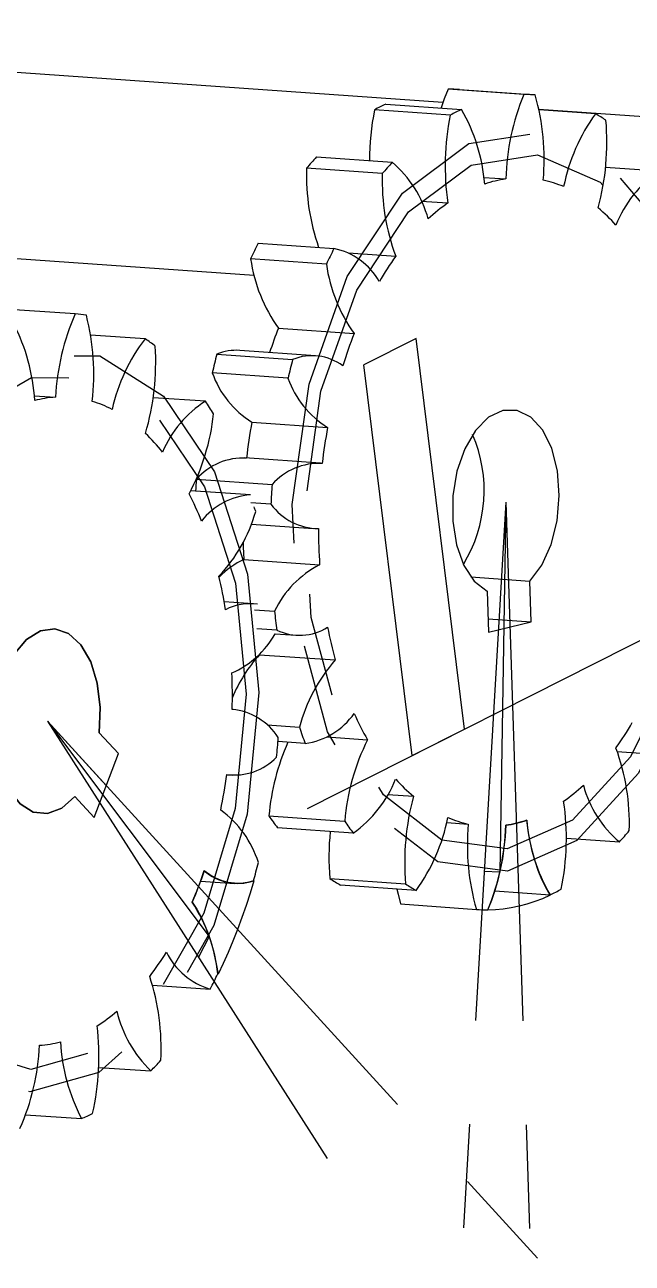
# Model space of a CAD drawing. Header units: millimetres. Extents: x -1795330 to -1787343, y -899964 to -866814.
# Drawn here: x -1787594.07 to -1787579.2, y -899788.27 to -899757.97 of the extents above; entities that cross this region are included whole.
import ezdxf

# ---------------------------------------------------------------- set-up
doc = ezdxf.new("R2010")
doc.units = ezdxf.units.MM
doc.linetypes.add('CENTERX2', pattern=[20.32, 12.7, -2.54, 2.54, -2.54])

msp = doc.modelspace()

# ---------------------------------------------------------------- linework, layer by layer
at = {"color": 7, "linetype": 'Continuous', "lineweight": 25}
for p, q in [((-1787583.839, -899759.878), (-1787610.828, -899757.974)), ((-1787581.859, -899759.68), (-1787583.713, -899759.549)), ((-1787583.434, -899759.558), (-1787581.58, -899759.689)), ((-1787583.656, -899760.184), (-1787585.51, -899760.054)), ((-1787585.236, -899759.913), (-1787583.383, -899760.043)), ((-1787578.921, -899760.225), (-1787581.489, -899760.044)), ((-1787580.104, -899760.152), (-1787581.486, -899760.054)), ((-1787586.933, -899761.207), (-1787585.079, -899761.338)), ((-1787585.321, -899761.615), (-1787587.175, -899761.484)), ((-1787578.565, -899761.553), (-1787579.857, -899761.462)), ((-1787582.834, -899761.709), (-1787582.299, -899761.746)), ((-1787584.366, -899762.287), (-1787583.716, -899762.333)), ((-1787599.288, -899763.339), (-1787588.459, -899764.103)), ((-1787588.357, -899763.316), (-1787586.503, -899763.446)), ((-1787586.69, -899763.833), (-1787588.544, -899763.702)), ((-1787586.15, -899763.555), (-1787584.994, -899763.636)), ((-1787592.836, -899765.046), (-1787594.703, -899764.921)), ((-1787591.125, -899765.656), (-1787592.459, -899765.567)), ((-1787587.862, -899765.398), (-1787586.008, -899765.528)), ((-1787589.37, -899766.031), (-1787587.516, -899766.162)), ((-1787586.953, -899766.07), (-1787588.807, -899765.94)), ((-1787587.629, -899766.62), (-1787589.483, -899766.489)), ((-1787593.839, -899767.049), (-1787593.319, -899767.083)), ((-1787589.648, -899767.182), (-1787590.928, -899767.097)), ((-1787588.513, -899767.693), (-1787586.659, -899767.824)), ((-1787586.83, -899768.701), (-1787588.683, -899768.57)), ((-1787589.872, -899769.089), (-1787588.018, -899769.219)), ((-1787588.548, -899769.475), (-1787590.012, -899769.377)), ((-1787588.046, -899769.704), (-1787588.541, -899769.669)), ((-1787588.526, -899770.189), (-1787587.012, -899770.296)), ((-1787588.709, -899771.053), (-1787586.855, -899771.184)), ((-1787583.156, -899771.482), (-1787581.709, -899771.584)), ((-1787581.676, -899772.579), (-1787581.709, -899771.584)), ((-1787582.755, -899771.833), (-1787582.722, -899772.829)), ((-1787588.482, -899772.137), (-1787589.19, -899772.089)), ((-1787588.452, -899772.284), (-1787587.961, -899772.319)), ((-1787582.733, -899772.505), (-1787581.676, -899772.579)), ((-1787587.901, -899772.782), (-1787588.393, -899772.748)), ((-1787582.722, -899772.829), (-1787581.676, -899772.579)), ((-1787587.945, -899772.872), (-1787587.441, -899772.908)), ((-1787588.327, -899773.383), (-1787586.473, -899773.513)), ((-1787588.967, -899774.722), (-1787588.995, -899774.72)), ((-1787591.779, -899775.803), (-1787592.247, -899775.291)), ((-1787591.779, -899775.803), (-1787592.247, -899775.291)), ((-1787588.142, -899775.101), (-1787587.349, -899775.157)), ((-1787587.208, -899775.555), (-1787587.875, -899775.508)), ((-1787586.678, -899775.395), (-1787585.682, -899775.465)), ((-1787592.376, -899777.363), (-1787591.779, -899775.803)), ((-1787592.376, -899777.363), (-1787591.779, -899775.803)), ((-1787579.573, -899775.752), (-1787578.095, -899775.856)), ((-1787589.126, -899776.32), (-1787588.99, -899776.329)), ((-1787585.186, -899776.803), (-1787584.56, -899776.848)), ((-1787592.844, -899776.85), (-1787592.376, -899777.363)), ((-1787592.844, -899776.85), (-1787592.376, -899777.363)), ((-1787588.096, -899777.326), (-1787586.243, -899777.457)), ((-1787586.034, -899777.749), (-1787587.888, -899777.618)), ((-1787583.744, -899777.488), (-1787583.217, -899777.526)), ((-1787580.816, -899777.873), (-1787579.52, -899777.964)), ((-1787589.768, -899778.921), (-1787588.933, -899778.977)), ((-1787586.604, -899778.861), (-1787584.75, -899778.992)), ((-1787584.494, -899779.151), (-1787586.348, -899779.02)), ((-1787582.571, -899779.163), (-1787581.216, -899779.259)), ((-1787584.872, -899779.482), (-1787583.018, -899779.613)), ((-1787590.946, -899781.468), (-1787589.537, -899781.562)), ((-1787592.261, -899783.48), (-1787590.987, -899783.565)), ((-1787594.052, -899784.639), (-1787592.684, -899784.73))]:
    msp.add_line(p, q, dxfattribs=at)
at = {"color": 7, "linetype": 'Continuous'}
for p, q in [((-1787584.494, -899765.645), (-1787585.776, -899766.292)), ((-1787583.306, -899775.202), (-1787584.494, -899765.645)), ((-1787584.588, -899775.849), (-1787585.776, -899766.292)), ((-1787593.513, -899775.011), (-1787592.077, -899776.583)), ((-1787584.588, -899775.849), (-1787583.306, -899775.202))]:
    msp.add_line(p, q, dxfattribs=at)
at = {"color": 7, "linetype": 'CENTERX2'}
for p, q in [((-1787587.151, -899777.142), (-1787569.205, -899768.089)), ((-1787582.299, -899769.651), (-1787583.351, -899787.73)), ((-1787582.299, -899769.651), (-1787582.447, -899778.703)), ((-1787582.299, -899769.651), (-1787580.722, -899817.686)), ((-1787593.513, -899775.011), (-1787570.926, -899799.756)), ((-1787593.513, -899775.011), (-1787589.557, -899780.277)), ((-1787593.513, -899775.011), (-1787586.125, -899786.556)), ((-1787582.447, -899778.703), (-1787582.825, -899778.69)), ((-1787589.557, -899780.277), (-1787589.819, -899780.784))]:
    msp.add_line(p, q, dxfattribs=at)
at = {"color": 7, "linetype": 'Continuous', "lineweight": 25, "flags": 128}
for points in [[(-1787583.713, -899759.549), (-1787583.805, -899759.783), (-1787583.882, -899760.008)], [(-1787581.709, -899771.584), (-1787581.415, -899771.193), (-1787581.187, -899770.688), (-1787581.042, -899770.106), (-1787580.989, -899769.491), (-1787581.034, -899768.887), (-1787581.172, -899768.34), (-1787581.394, -899767.89), (-1787581.683, -899767.571), (-1787582.018, -899767.406), (-1787582.373, -899767.407), (-1787582.723, -899767.574), (-1787583.041, -899767.895), (-1787583.305, -899768.346), (-1787583.494, -899768.894), (-1787583.595, -899769.498), (-1787583.599, -899770.113), (-1787583.508, -899770.694), (-1787583.326, -899771.198), (-1787583.069, -899771.587), (-1787582.755, -899771.833)], [(-1787592.844, -899776.85), (-1787593.166, -899777.139), (-1787593.515, -899777.27), (-1787593.863, -899777.234), (-1787594.186, -899777.033), (-1787594.458, -899776.683), (-1787594.661, -899776.208), (-1787594.778, -899775.645), (-1787594.802, -899775.035), (-1787594.73, -899774.423), (-1787594.568, -899773.854), (-1787594.328, -899773.372), (-1787594.028, -899773.01), (-1787593.689, -899772.797), (-1787593.338, -899772.748), (-1787592.999, -899772.866), (-1787592.698, -899773.143), (-1787592.458, -899773.559), (-1787592.296, -899774.082), (-1787592.224, -899774.674), (-1787592.247, -899775.291)], [(-1787592.247, -899775.291), (-1787592.224, -899774.674), (-1787592.296, -899774.082), (-1787592.458, -899773.559), (-1787592.698, -899773.143), (-1787592.999, -899772.866), (-1787593.338, -899772.748), (-1787593.689, -899772.797), (-1787594.028, -899773.01), (-1787594.328, -899773.372), (-1787594.568, -899773.854), (-1787594.73, -899774.423), (-1787594.802, -899775.035), (-1787594.778, -899775.645), (-1787594.661, -899776.208), (-1787594.458, -899776.683), (-1787594.186, -899777.033), (-1787593.863, -899777.234), (-1787593.515, -899777.27), (-1787593.166, -899777.139), (-1787592.844, -899776.85)], [(-1787584.966, -899779.117), (-1787584.937, -899779.244), (-1787584.872, -899779.482)]]:
    msp.add_lwpolyline(points, dxfattribs=at)
at = {"color": 7, "linetype": 'CENTERX2', "flags": 128}
for points in [[(-1787577.21, -899771.083), (-1787577.891, -899773.912), (-1787579.05, -899776.279), (-1787580.56, -899777.928), (-1787582.26, -899778.68), (-1787583.963, -899778.453), (-1787585.486, -899777.273), (-1787586.664, -899775.267), (-1787587.369, -899772.652), (-1787587.524, -899769.712), (-1787587.114, -899766.765), (-1787586.181, -899764.132), (-1787584.828, -899762.096), (-1787583.201, -899760.879), (-1787581.476, -899760.613), (-1787579.84, -899761.326), (-1787578.471, -899762.941), (-1787577.517, -899765.284), (-1787577.081, -899768.099), (-1787577.21, -899771.083)], [(-1787577.517, -899770.997), (-1787578.157, -899773.655), (-1787579.246, -899775.879), (-1787580.665, -899777.429), (-1787582.262, -899778.135), (-1787583.863, -899777.922), (-1787585.294, -899776.813), (-1787586.401, -899774.928), (-1787587.063, -899772.471), (-1787587.209, -899769.708), (-1787586.823, -899766.939), (-1787585.947, -899764.464), (-1787584.676, -899762.551), (-1787583.147, -899761.408), (-1787581.526, -899761.158), (-1787579.989, -899761.828), (-1787578.702, -899763.346), (-1787577.805, -899765.547), (-1787577.395, -899768.193), (-1787577.517, -899770.997)], [(-1787589.428, -899768.906), (-1787588.621, -899771.413), (-1787588.345, -899774.31), (-1787588.628, -899777.283), (-1787589.441, -899780.01), (-1787590.695, -899782.195), (-1787592.255, -899783.601), (-1787593.951, -899784.077), (-1787595.599, -899783.57), (-1787597.021, -899782.135), (-1787598.064, -899779.929), (-1787598.613, -899777.189), (-1787598.609, -899774.214), (-1787598.053, -899771.324), (-1787597.005, -899768.835), (-1787595.579, -899767.014), (-1787593.929, -899766.06), (-1787592.233, -899766.076), (-1787590.677, -899767.06), (-1787589.428, -899768.906)], [(-1787589.674, -899769.274), (-1787588.916, -899771.63), (-1787588.656, -899774.353), (-1787588.923, -899777.146), (-1787589.687, -899779.708), (-1787590.865, -899781.762), (-1787592.331, -899783.083), (-1787593.924, -899783.53), (-1787595.473, -899783.054), (-1787596.81, -899781.706), (-1787597.789, -899779.632), (-1787598.305, -899777.058), (-1787598.302, -899774.262), (-1787597.779, -899771.547), (-1787596.795, -899769.207), (-1787595.454, -899767.496), (-1787593.904, -899766.6), (-1787592.311, -899766.615), (-1787590.848, -899767.54), (-1787589.674, -899769.274)]]:
    msp.add_lwpolyline(points, dxfattribs=at)
at = {"color": 7, "linetype": 'Continuous', "flags": 128}
for points in [[(-1787582.3, -899777.556), (-1787582.315, -899777.831), (-1787582.343, -899778.104), (-1787582.382, -899778.375), (-1787582.433, -899778.641), (-1787582.495, -899778.902), (-1787582.568, -899779.155), (-1787582.651, -899779.399), (-1787582.745, -899779.634)], [(-1787581.784, -899777.433), (-1787581.848, -899777.454), (-1787581.912, -899777.473), (-1787581.977, -899777.491), (-1787582.041, -899777.507), (-1787582.106, -899777.522), (-1787582.171, -899777.535), (-1787582.235, -899777.546), (-1787582.3, -899777.556)], [(-1787581.21, -899779.268), (-1787581.318, -899779.081), (-1787581.416, -899778.88), (-1787581.504, -899778.665), (-1787581.582, -899778.438), (-1787581.649, -899778.2), (-1787581.706, -899777.952), (-1787581.751, -899777.696), (-1787581.784, -899777.433)], [(-1787589.678, -899778.667), (-1787589.712, -899778.765), (-1787589.747, -899778.864), (-1787589.783, -899778.961), (-1787589.819, -899779.058), (-1787589.856, -899779.153), (-1787589.894, -899779.248), (-1787589.933, -899779.342), (-1787589.972, -899779.436)], [(-1787588.468, -899778.915), (-1787588.624, -899778.956), (-1787588.78, -899778.977), (-1787588.936, -899778.976), (-1787589.091, -899778.955), (-1787589.243, -899778.913), (-1787589.392, -899778.851), (-1787589.538, -899778.769), (-1787589.678, -899778.667)], [(-1787588.468, -899778.915), (-1787588.558, -899779.22), (-1787588.655, -899779.52), (-1787588.756, -899779.815), (-1787588.863, -899780.104), (-1787588.976, -899780.388), (-1787589.093, -899780.666), (-1787589.215, -899780.937), (-1787589.342, -899781.202)], [(-1787589.972, -899779.436), (-1787589.859, -899779.61), (-1787589.756, -899779.801), (-1787589.661, -899780.006), (-1787589.576, -899780.224), (-1787589.501, -899780.454), (-1787589.437, -899780.694), (-1787589.384, -899780.945), (-1787589.342, -899781.202)], [(-1787581.21, -899779.268), (-1787581.4, -899779.352), (-1787581.591, -899779.425), (-1787581.783, -899779.488), (-1787581.975, -899779.539), (-1787582.167, -899779.579), (-1787582.36, -899779.609), (-1787582.552, -899779.627), (-1787582.745, -899779.634)]]:
    msp.add_lwpolyline(points, dxfattribs=at)
at = {"color": 7, "linetype": 'Continuous', "lineweight": 25}
for centre, radius, start, end in [((-1787583.682, -899762.848), 3.299, 85.6841, 90.5272), ((-1787576.434, -899761.915), 5.867, 157.605, 178.3506), ((-1787581.828, -899762.979), 3.299, 85.6841, 90.5272), ((-1787587.096, -899761.267), 5.737, 354.8986, 15.9597), ((-1787579.365, -899761.305), 6.272, 168.4872, 179.9401), ((-1787583.342, -899763.929), 4.441, 115.2564, 119.2285), ((-1787581.488, -899764.06), 4.441, 115.2564, 119.2285), ((-1787587.161, -899762.22), 4.36, 4.6075, 29.9409), ((-1787577.603, -899761.427), 6.18, 168.4022, 188.4356), ((-1787576.394, -899762.832), 4.578, 144.1582, 168.6747), ((-1787582.165, -899763.771), 4.164, 56.2003, 60.3466), ((-1787586.033, -899760.842), 6.208, 344.9387, 4.9107), ((-1787581.341, -899766.332), 7.585, 137.4971, 140.277), ((-1787579.487, -899766.463), 7.585, 137.4971, 140.277), ((-1787586.886, -899763.461), 2.788, 15.3348, 49.5964), ((-1787581.787, -899761.654), 5.39, 178.2017, 199.1262), ((-1787579.981, -899761.788), 5.343, 178.1495, 200.2436), ((-1787576.831, -899763.986), 2.987, 125.4835, 158.1856), ((-1787581.892, -899764.597), 2.88, 98.1276, 108.6959), ((-1787581.957, -899764.488), 2.771, 67.1757, 78.0179), ((-1787581.067, -899766.091), 4.597, 125.1721, 132.907), ((-1787582.783, -899765.723), 4.267, 41.8437, 49.9726), ((-1787577.621, -899768.737), 12.028, 153.2079, 155.2522), ((-1787575.767, -899768.868), 12.028, 153.2079, 155.2522), ((-1787586.85, -899765.085), 1.675, 29.6586, 78.0674), ((-1787584.769, -899763.169), 3.812, 188.0369, 215.7717), ((-1787578.697, -899768.141), 7.742, 144.4186, 149.8822), ((-1787582.915, -899763.3), 3.812, 188.0369, 215.7717), ((-1787598.463, -899767.426), 4.642, 3.2046, 27.3835), ((-1787587.536, -899767.377), 5.79, 156.2544, 177.092), ((-1787593.062, -899768.252), 3.214, 81.0663, 85.9721), ((-1787598.337, -899766.53), 5.954, 353.6736, 14.1237), ((-1787577.459, -899769.53), 11.194, 158.3369, 161.5713), ((-1787575.52, -899769.693), 11.285, 158.3454, 162.595), ((-1787587.667, -899768.326), 4.369, 142.3345, 167.5225), ((-1787593.579, -899769.315), 4.406, 52.1741, 56.1497), ((-1787597.122, -899766.216), 6.256, 343.7108, 3.4906), ((-1787573.935, -899770.08), 15.957, 165.3006, 166.9937), ((-1787588.889, -899767.208), 1.271, 86.2818, 112.2091), ((-1787572.081, -899770.211), 15.957, 165.3006, 166.9937), ((-1787587.04, -899767.333), 1.264, 53.4842, 112.1449), ((-1787587.278, -899765.706), 2.339, 199.5514, 238.1379), ((-1787585.425, -899765.837), 2.339, 199.5514, 238.1379), ((-1787593.143, -899769.771), 2.693, 93.7473, 104.7482), ((-1787593.228, -899769.896), 2.828, 62.7279, 73.3762), ((-1787588.159, -899769.509), 2.762, 122.6092, 156.9336), ((-1787595.983, -899771.454), 7.641, 31.2361, 33.9902), ((-1787594.8, -899766.919), 5.381, 331.9987, 353.8888), ((-1787575.162, -899770.142), 13.574, 169.6056, 173.3627), ((-1787594.299, -899771.294), 4.601, 38.5414, 46.2377), ((-1787573.309, -899770.273), 13.574, 169.6056, 173.3627), ((-1787586.273, -899769.371), 3.445, 328.439, 23.4891), ((-1787588.723, -899770.107), 1.535, 87.1067, 138.4677), ((-1787586.869, -899770.238), 1.535, 87.1067, 138.4677), ((-1787572.526, -899770.341), 17.391, 175.8711, 176.8502), ((-1787570.679, -899770.471), 17.384, 175.8709, 177.47), ((-1787597.018, -899773.017), 7.831, 21.7396, 27.1375), ((-1787588.441, -899771.109), 1.638, 93.765, 142.6992), ((-1787600.354, -899773.408), 12.444, 16.4508, 17.0106), ((-1787586.872, -899768.841), 1.457, 216.3027, 269.5248), ((-1787592.082, -899768.844), 3.807, 316.5021, 344.1397), ((-1787573.493, -899770.302), 13.391, 179.9847, 183.776), ((-1787575.493, -899770.178), 13.245, 182.0084, 183.7861), ((-1787587.854, -899772.868), 2.007, 115.2104, 136.6707), ((-1787585.699, -899773.415), 2.513, 117.3795, 154.1379), ((-1787600.464, -899774.117), 11.455, 9.2036, 13.3921), ((-1787588.561, -899773.389), 1.254, 81.5235, 118.3483), ((-1787572.528, -899770.58), 15.53, 186.4284, 188.1524), ((-1787587.346, -899771.63), 1.279, 244.2844, 302.4604), ((-1787576.019, -899770.657), 10.837, 190.9143, 195.2802), ((-1787589.913, -899771.763), 2.259, 293.7939, 330.598), ((-1787585.656, -899775.808), 3.607, 137.7602, 157.5961), ((-1787583.446, -899776.181), 4.035, 138.6013, 165.2956), ((-1787602.762, -899774.382), 13.772, 358.5899, 2.2944), ((-1787589.143, -899776.232), 1.518, 32.8598, 84.3923), ((-1787587.465, -899773.787), 1.787, 278.2944, 324.6256), ((-1787579.383, -899771.864), 7.256, 204.0501, 209.7554), ((-1787576.535, -899771.544), 11.402, 198.4775, 200.5959), ((-1787585.901, -899771.161), 7.742, 324.4186, 329.8822), ((-1787582.505, -899777.816), 5.613, 155.9093, 174.9916), ((-1787605.442, -899774.215), 17.614, 354.5374, 356.1155), ((-1787580.749, -899777.928), 5.513, 153.4625, 175.0934), ((-1787588.93, -899774.905), 1.421, 262.113, 316.0247), ((-1787584.617, -899777.515), 5.343, 358.1495, 20.2436), ((-1787602.536, -899774.441), 13.541, 348.3087, 352.0551), ((-1787587.768, -899775.317), 2.987, 305.4835, 338.1856), ((-1787581.815, -899773.58), 4.267, 221.8437, 229.9726), ((-1787583.531, -899773.211), 4.597, 305.1721, 312.907), ((-1787577.712, -899775.841), 2.788, 195.3348, 229.5964), ((-1787578.565, -899778.461), 6.208, 164.9387, 184.9107), ((-1787586.996, -899777.876), 6.18, 348.4022, 8.4356), ((-1787590.762, -899779.226), 2.525, 17.4738, 53.9549), ((-1787582.258, -899773.373), 7.05, 214.0988, 217.0176), ((-1787588.205, -899776.47), 4.578, 324.1582, 348.6747), ((-1787582.642, -899774.815), 2.771, 247.1757, 258.0179), ((-1787580.407, -899778.331), 6.22, 174.2631, 184.8901), ((-1787580.404, -899773.504), 7.05, 214.0988, 217.0176), ((-1787577.503, -899778.036), 5.737, 174.8986, 195.9597), ((-1787588.164, -899777.387), 5.867, 337.605, 358.3506), ((-1787582.707, -899774.705), 2.88, 278.1276, 288.6959), ((-1787577.438, -899777.083), 4.36, 184.6075, 209.9409), ((-1787585.112, -899772.84), 7.585, 317.4971, 320.277), ((-1787603.53, -899774.595), 15.663, 343.9781, 345.6847), ((-1787599.991, -899775.164), 10.892, 336.9107, 341.2426), ((-1787588.854, -899777.726), 1.251, 228.7853, 287.5907), ((-1787584.288, -899775.401), 4.164, 236.2003, 240.3466), ((-1787582.434, -899775.532), 4.164, 236.2003, 240.3466), ((-1787583.111, -899775.242), 4.441, 295.2564, 299.2285), ((-1787593.404, -899781.654), 4.086, 6.527, 32.8754), ((-1787582.77, -899776.324), 3.299, 265.6841, 270.5272), ((-1787596.742, -899776.856), 7.221, 322.486, 328.1841), ((-1787589.02, -899779.862), 1.777, 206.7986, 253.0917), ((-1787596.33, -899783.002), 5.596, 356.8848, 18.2052), ((-1787599.575, -899776.14), 11.409, 331.6243, 333.7323), ((-1787594.531, -899778.915), 4.189, 302.1663, 310.3603), ((-1787588.89, -899781.403), 3.012, 193.5066, 225.8826), ((-1787598.548, -899783.216), 6.292, 347.1967, 6.9012), ((-1787593.883, -899780.25), 2.693, 273.7473, 284.7482), ((-1787588.562, -899782.595), 4.642, 183.2046, 207.3835), ((-1787599.489, -899782.644), 5.79, 336.2544, 357.092), ((-1787595.934, -899778.654), 6.971, 315.2075, 318.1354), ((-1787594.184, -899780.957), 4.06, 291.6707, 295.8686)]:
    msp.add_arc(centre, radius, start, end, dxfattribs=at)

doc.saveas('drawing.dxf')
